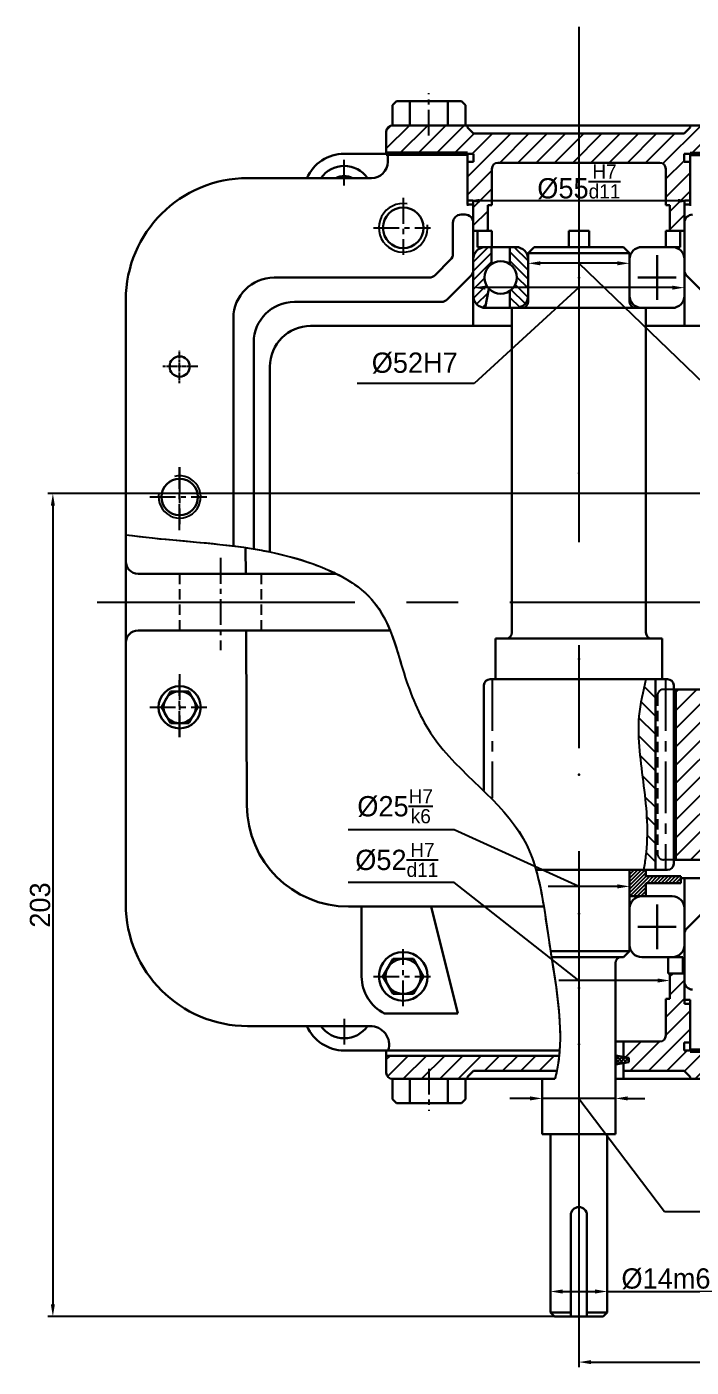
# Model space of a CAD drawing. Header units: millimetres. Extents: x 207 to 1361, y 111 to 1059.
# Drawn here: x 219.9 to 383.5, y 111.4 to 441.7 of the extents above; entities that cross this region are included whole.
import ezdxf

# ---------------------------------------------------------------- set-up
doc = ezdxf.new("R2010")
doc.units = ezdxf.units.MM
doc.header["$PDSIZE"] = -1
for name, pattern in [('CENTER', [10.16, 6.35, -1.27, 1.27, -1.27]), ('CENTERX2', [20.32, 12.7, -2.54, 2.54, -2.54]), ('HIDDEN', [1.905, 1.27, -0.635])]:
    doc.linetypes.add(name, pattern=pattern)
doc.layers.get('0').update_dxf_attribs({"lineweight": 30})
for name, color, linetype in [('中心线', 1, 'CENTER'), ('细线', 7, 'Continuous'), ('虚线', 7, 'HIDDEN')]:
    doc.layers.add(name, color=color, linetype=linetype)
doc.layers.add('特粗线', color=7, linetype='Continuous', lineweight=60)
doc.dimstyles.new('ISO-25', dxfattribs={"dimtxt": 5, "dimasz": 3, "dimexe": 1.25, "dimexo": 0.625, "dimtad": 1, "dimdec": 0, "dimtxsty": 'Standard', "dimcen": 2.5, "dimadec": 0, "dimazin": 0, "dimtfac": 1, "dimtdec": 0, "dimtmove": 0, "dimatfit": 3, "dimfxl": 1, "dimarcsym": 0})
doc.dimstyles.new('副本 ISO-25', dxfattribs={"dimtxt": 5, "dimasz": 3, "dimexe": 1.25, "dimexo": 0.625, "dimtad": 1, "dimdec": 0, "dimtxsty": 'Standard', "dimcen": 2.5, "dimadec": 0, "dimazin": 0, "dimtfac": 1, "dimtdec": 0, "dimtmove": 0, "dimatfit": 3, "dimfxl": 1, "dimarcsym": 0})

# ---------------------------------------------------------------- blocks, each defined once
blk = doc.blocks.new('*D13')
at = {"layer": 'Defpoints', "color": 0, "transparency": 16777216}
for p in [(474.12, 148.12), (355.88, 120.52), (474.12, 112.63)]:
    blk.add_point(p, dxfattribs=at)
at = {"layer": '细线', "color": 0, "lineweight": -2, "transparency": 16777216}
for p, q in [((474.12, 147.49), (474.12, 111.38)), ((355.88, 119.9), (355.88, 111.38)), ((358.88, 112.63), (471.12, 112.63))]:
    blk.add_line(p, q, dxfattribs=at)
at = {"layer": '细线', "color": 0, "transparency": 16777216}
for points in [[(358.88, 113.13), (358.88, 112.13), (355.88, 112.63)], [(471.12, 113.13), (471.12, 112.13), (474.12, 112.63)]]:
    blk.add_solid(points, dxfattribs=at)
at = {"layer": '细线', "color": 0, "transparency": 16777216, "insert": (423.15, 115.75), "char_height": 5, "attachment_point": 5}
blk.add_mtext('120', dxfattribs=at)
blk = doc.blocks.new('*D28')
at = {"layer": 'Defpoints', "color": 0, "transparency": 16777216}
for p in [(474.12, 326.72), (226.35, 123.84), (355.88, 123.84)]:
    blk.add_point(p, dxfattribs=at)
at = {"layer": '细线', "color": 0, "lineweight": -2, "transparency": 16777216}
for p, q in [((473.5, 326.72), (225.1, 326.72)), ((226.35, 323.72), (226.35, 126.84)), ((355.25, 123.84), (225.1, 123.84))]:
    blk.add_line(p, q, dxfattribs=at)
at = {"layer": '细线', "color": 0, "transparency": 16777216}
for points in [[(225.85, 323.72), (226.85, 323.72), (226.35, 326.72)], [(225.85, 126.84), (226.85, 126.84), (226.35, 123.84)]]:
    blk.add_solid(points, dxfattribs=at)
at = {"layer": '细线', "color": 0, "transparency": 16777216, "insert": (223.22, 225.28), "char_height": 5, "attachment_point": 5, "rotation": 90}
blk.add_mtext('203', dxfattribs=at)
blk = doc.blocks.new('*D51')
at = {"layer": 'Defpoints', "color": 0, "transparency": 16777216}
for p in [(362.88, 130.03), (348.88, 124.84), (362.88, 124.84)]:
    blk.add_point(p, dxfattribs=at)
at = {"layer": '细线', "color": 0, "lineweight": -2, "transparency": 16777216}
for p, q in [((348.88, 125.46), (348.88, 131.28)), ((351.88, 130.03), (359.88, 130.03)), ((362.88, 125.46), (362.88, 131.28)), ((362.88, 130.03), (388.79, 130.03))]:
    blk.add_line(p, q, dxfattribs=at)
at = {"layer": '细线', "color": 0, "transparency": 16777216}
for points in [[(351.88, 130.53), (351.88, 129.53), (348.88, 130.03)], [(359.88, 130.53), (359.88, 129.53), (362.88, 130.03)]]:
    blk.add_solid(points, dxfattribs=at)
at = {"layer": '细线', "color": 0, "transparency": 16777216, "insert": (377.33, 133.15), "char_height": 5, "attachment_point": 5}
blk.add_mtext('%%c14m6', dxfattribs=at)
blk = doc.blocks.new('*D53')
at = {"layer": 'Defpoints', "color": 0, "transparency": 16777216}
for p in [(328.46, 398.94), (328.46, 398.83), (383.29, 398.94)]:
    blk.add_point(p, dxfattribs=at)
at = {"layer": '细线', "color": 0, "lineweight": -2, "transparency": 16777216}
for p, q in [((328.46, 398.32), (328.46, 397.58)), ((380.29, 398.83), (331.46, 398.83)), ((383.29, 398.32), (383.29, 397.58))]:
    blk.add_line(p, q, dxfattribs=at)
at = {"layer": '细线', "color": 0, "transparency": 16777216}
for points in [[(331.46, 399.33), (331.46, 398.33), (328.46, 398.83)], [(380.29, 399.33), (380.29, 398.33), (383.29, 398.83)]]:
    blk.add_solid(points, dxfattribs=at)
at = {"layer": '细线', "color": 0, "transparency": 16777216, "insert": (355.88, 403.54), "char_height": 5, "attachment_point": 5}
blk.add_mtext('%%c55{\\H0.7x;\\SH7/d11;}', dxfattribs=at)

msp = doc.modelspace()

# ---------------------------------------------------------------- hatches: boundary and pattern name
at = {"layer": '细线'}
h = msp.add_hatch(dxfattribs=at)
h.set_pattern_fill('ANSI31', color=256)
h.paths.add_polyline_path([(355.88, 415.44), (329.96, 415.44), (328.46, 416.94), (328.46, 417.44), (309.96, 417.44, 0.414214), (308.46, 415.94), (308.46, 410.44), (328.46, 410.44), (329.96, 410.44), (329.96, 408.44), (328.46, 408.44), (328.46, 398.94), (329.88, 398.94), (329.88, 391.44), (333.46, 391.44), (333.46, 397.74), (334.46, 397.74), (334.46, 406.74, -0.414214), (335.96, 408.24), (355.88, 408.24)])
h.paths.add_polyline_path([(403.29, 415.94, 0.414214), (401.79, 417.44), (383.29, 417.44), (383.29, 416.94), (381.79, 415.44), (365.88, 415.44), (355.88, 415.44), (355.88, 408.24), (375.79, 408.24, -0.414214), (377.29, 406.74), (377.29, 397.74), (378.29, 397.74), (378.29, 391.44), (381.88, 391.44), (381.88, 398.94), (383.29, 398.94), (383.29, 408.44), (381.79, 408.44), (381.79, 410.44), (383.29, 410.44), (403.29, 410.44)])
h.paths.add_polyline_path([(474.12, 415.44), (439.62, 415.44), (438.12, 416.94), (438.12, 417.44), (419.62, 417.44, 0.414214), (418.12, 415.94), (418.12, 410.44), (438.12, 410.44), (439.62, 410.44), (439.62, 408.44), (438.12, 408.44), (438.12, 391.44), (443.12, 391.44), (443.12, 398.74), (444.12, 398.74), (444.12, 408.24, -0.414214), (445.62, 409.74), (474.12, 409.74)])
h.paths.add_polyline_path([(530.12, 415.94, 0.414214), (528.62, 417.44), (510.12, 417.44), (510.12, 416.94), (508.62, 415.44), (474.12, 415.44), (474.12, 409.74), (502.62, 409.74, -0.414214), (504.12, 408.24), (504.12, 398.74), (505.12, 398.74), (505.12, 391.44), (510.12, 391.44), (510.12, 408.44), (508.62, 408.44), (508.62, 410.44), (510.12, 410.44), (530.12, 410.44)])
h.paths.add_polyline_path([(603.12, 412.15), (601.79, 412.39), (601.79, 413.43), (603.12, 413.66), (603.12, 415.44), (582.06, 415.44), (580.56, 416.94), (580.56, 417.44), (562.06, 417.44, 0.414214), (560.56, 415.94), (560.56, 410.44), (580.56, 410.44), (582.06, 410.44), (582.06, 408.44), (580.56, 408.44), (580.56, 400.94), (581.62, 400.94), (581.62, 392.44), (585.56, 392.44), (585.56, 399.74), (586.56, 399.74), (586.56, 406.74, -0.414214), (588.06, 408.24), (603.12, 408.24)])
h.paths.add_polyline_path([(687.68, 415.94, 0.414214), (686.18, 417.44), (667.68, 417.44), (667.68, 416.94), (666.18, 415.44), (645.12, 415.44), (645.12, 413.66), (646.45, 413.43), (646.45, 412.39), (645.12, 412.15), (645.12, 408.24), (660.18, 408.24, -0.414214), (661.68, 406.74), (661.68, 399.74), (662.68, 399.74), (662.68, 392.44), (666.62, 392.44), (666.62, 400.94), (667.68, 400.94), (667.68, 410.44), (687.68, 410.44)])
edge = h.paths.add_edge_path()
edge.add_spline(control_points=[(350.46, 184.44), (350.55, 184.88), (350.63, 185.31), (350.7, 185.75)], knot_values=[279.245164, 279.245164, 279.245164, 279.245164, 280.663762, 280.663762, 280.663762, 280.663762], degree=3, periodic=0)
edge.add_spline(control_points=[(350.7, 185.75), (350.84, 186.54), (350.94, 187.34), (351.02, 188.15)], knot_values=[276.673071, 276.673071, 276.673071, 276.673071, 279.245164, 279.245164, 279.245164, 279.245164], degree=3, periodic=0)
edge.add_line((351.02, 188.15), (308.46, 188.15))
edge.add_line((308.46, 188.15), (308.46, 183.94))
edge.add_arc((309.96, 183.94), 1.5, 180, 270)
edge.add_line((309.96, 182.44), (328.46, 182.44))
edge.add_line((328.46, 182.44), (328.46, 182.94))
edge.add_line((328.46, 182.94), (329.96, 184.44))
edge.add_line((329.96, 184.44), (345.88, 184.44))
edge.add_line((345.88, 184.44), (350.46, 184.44))
h.paths.add_polyline_path([(403.29, 189.44), (383.29, 189.44), (381.79, 189.44), (381.79, 191.44), (383.29, 191.44), (383.29, 200.94), (381.88, 200.94), (381.88, 208.44), (378.29, 208.44), (378.29, 202.14), (377.29, 202.14), (377.29, 193.14, -0.414214), (375.79, 191.64), (366.88, 191.64), (366.88, 187.86), (368.21, 187.63), (368.21, 186.59), (366.88, 186.35), (366.88, 184.44), (381.79, 184.44), (383.29, 182.94), (383.29, 182.44), (401.79, 182.44, 0.414214), (403.29, 183.94)])
h.paths.add_polyline_path([(474.12, 190.14), (445.62, 190.14, -0.414214), (444.12, 191.64), (444.12, 201.14), (443.12, 201.14), (443.12, 208.44), (438.12, 208.44), (438.12, 191.44), (439.62, 191.44), (439.62, 189.44), (438.12, 189.44), (418.12, 189.44), (418.12, 183.94, 0.414214), (419.62, 182.44), (438.12, 182.44), (438.12, 182.94), (439.62, 184.44), (474.12, 184.44)])
h.paths.add_polyline_path([(530.12, 189.44), (510.12, 189.44), (508.62, 189.44), (508.62, 191.44), (510.12, 191.44), (510.12, 208.44), (505.12, 208.44), (505.12, 201.14), (504.12, 201.14), (504.12, 191.64, -0.414214), (502.62, 190.14), (474.12, 190.14), (474.12, 184.44), (508.62, 184.44), (510.12, 182.94), (510.12, 182.44), (528.62, 182.44, 0.414214), (530.12, 183.94)])
h.paths.add_polyline_path([(624.12, 191.64), (588.06, 191.64, -0.414214), (586.56, 193.14), (586.56, 200.14), (585.56, 200.14), (585.56, 207.44), (581.62, 207.44), (581.62, 198.94), (580.56, 198.94), (580.56, 191.44), (582.06, 191.44), (582.06, 189.44), (580.56, 189.44), (560.56, 189.44), (560.56, 183.94, 0.414214), (562.06, 182.44), (580.56, 182.44), (580.56, 182.94), (582.06, 184.44), (624.12, 184.44)])
h.paths.add_polyline_path([(687.68, 189.44), (667.68, 189.44), (666.18, 189.44), (666.18, 191.44), (667.68, 191.44), (667.68, 198.94), (666.62, 198.94), (666.62, 207.44), (662.68, 207.44), (662.68, 200.14), (661.68, 200.14), (661.68, 193.14, -0.414214), (660.18, 191.64), (624.12, 191.64), (624.12, 184.44), (666.18, 184.44), (667.68, 182.94), (667.68, 182.44), (686.18, 182.44, 0.414214), (687.68, 183.94)])
h = msp.add_hatch(dxfattribs=at)
h.set_pattern_fill('ANSI31', color=256, scale=0.5)
h.paths.add_polyline_path([(334.38, 387.44), (332.88, 387.44, 0.414214), (329.88, 384.44), (329.88, 379.94), (332.63, 379.94, -0.248317), (334.38, 383.25)])
h.paths.add_polyline_path([(332.63, 379.94), (329.88, 379.94), (329.88, 375.44, 0.404901), (332.78, 372.44), (333.73, 377.19, -0.192255)])
h.paths.add_polyline_path([(444.31, 388.44), (441.12, 388.44, 0.414214), (438.12, 385.44), (438.12, 379.94), (442.37, 379.94, -0.231561), (444.31, 383.89)])
h.paths.add_polyline_path([(443.58, 376.69, -0.178973), (442.37, 379.94), (438.12, 379.94), (438.12, 374.44, 0.414214), (441.12, 371.44), (442.5, 371.44)])
h.paths.add_polyline_path([(442.5, 228.44), (441.12, 228.44, 0.414214), (438.12, 225.44), (438.12, 219.94), (442.37, 219.94, -0.178973), (443.58, 223.2)])
h.paths.add_polyline_path([(444.31, 216, -0.231561), (442.37, 219.94), (438.12, 219.94), (438.12, 214.44, 0.414214), (441.12, 211.44), (444.31, 211.44)])
h.paths.add_polyline_path([(587.79, 384.56), (587.79, 389.44), (584.62, 389.44, 0.414214), (581.62, 386.44), (581.62, 379.94), (585.62, 379.94, -0.223203)])
h.paths.add_polyline_path([(585.62, 379.94), (581.62, 379.94), (581.62, 373.44, 0.414214), (584.62, 370.44), (585.57, 370.44), (587.63, 375.47, -0.213833)])
h.paths.add_polyline_path([(585.57, 229.44), (584.62, 229.44, 0.414214), (581.62, 226.44), (581.62, 219.94), (585.62, 219.94, -0.213833), (587.63, 224.42)])
h.paths.add_polyline_path([(587.79, 215.33, -0.223203), (585.62, 219.94), (581.62, 219.94), (581.62, 213.44, 0.414214), (584.62, 210.44), (587.79, 210.44)])
h = msp.add_hatch(dxfattribs=at)
h.set_pattern_fill('ANSI31', color=256, scale=0.5, angle=90)
h.paths.add_polyline_path([(453.62, 388.44), (450.44, 388.44), (450.44, 383.89, -0.231561), (452.37, 379.94), (456.62, 379.94), (456.62, 385.44, 0.414214)])
h.paths.add_polyline_path([(456.62, 379.94), (452.37, 379.94, -0.231561), (450.44, 376), (450.44, 371.44), (453.62, 371.44, 0.414214), (456.62, 374.44)])
h.paths.add_polyline_path([(456.62, 225.44, 0.414214), (453.62, 228.44), (450.44, 228.44), (450.44, 223.89, -0.231561), (452.37, 219.94), (456.62, 219.94)])
h.paths.add_polyline_path([(456.62, 219.94), (452.37, 219.94, -0.231561), (450.44, 216), (450.44, 211.44), (453.62, 211.44, 0.414214), (456.62, 214.44)])
h.paths.add_polyline_path([(340.38, 387.44), (338.88, 387.44), (338.88, 383.25, -0.248317), (340.63, 379.94), (343.38, 379.94), (343.38, 384.44, 0.414214)])
h.paths.add_polyline_path([(343.38, 379.94), (340.63, 379.94, -0.248317), (338.88, 376.64), (338.88, 372.44), (340.38, 372.44, 0.414214), (343.38, 375.44)])
h.paths.add_polyline_path([(601.62, 386.44, 0.414214), (598.62, 389.44), (595.45, 389.44), (595.45, 384.56, -0.223203), (597.62, 379.94), (601.62, 379.94)])
h.paths.add_polyline_path([(601.62, 379.94), (597.62, 379.94, -0.223203), (595.45, 375.33), (595.45, 370.44), (598.62, 370.44, 0.414214), (601.62, 373.44)])
h.paths.add_polyline_path([(601.62, 219.94), (597.62, 219.94, -0.223203), (595.45, 215.33), (595.45, 210.44), (598.62, 210.44, 0.414214), (601.62, 213.44)])
h.paths.add_polyline_path([(601.62, 226.44, 0.414214), (598.62, 229.44), (597.62, 229.44), (595.45, 229.44), (595.45, 224.56, -0.223203), (597.62, 219.94), (601.62, 219.94)])
h = msp.add_hatch(dxfattribs=at)
h.set_pattern_fill('ANSI31', color=256, angle=90)
edge = h.paths.add_edge_path()
edge.add_spline(control_points=[(372.38, 280.94), (371.67, 277.92), (369.64, 269.27), (372.1, 254.6), (373.14, 241.87), (372.02, 235.03), (371.84, 233.94)], knot_values=[0, 0, 0, 0, 9.25978, 26.467171, 43.932983, 47.240176, 47.240176, 47.240176, 47.240176], degree=3, periodic=0)
edge.add_line((371.84, 233.94), (372.38, 233.94))
edge.add_line((372.38, 233.94), (374.74, 233.94))
edge.add_line((374.74, 233.94), (374.74, 280.94))
edge.add_line((374.74, 280.94), (372.38, 280.94))
h = msp.add_hatch(dxfattribs=at)
h.set_pattern_fill('ANSI31', color=256)
h.set_pattern_definition([(45, (474.122, 223.9434), (-2.24506, 2.24506), [])])
h.paths.add_polyline_path([(407.23, 260.87), (402.3, 260.87, -0.331376), (392.72, 268.01), (390.66, 274.88, 0.331376), (385.87, 278.44), (379.74, 278.44), (379.74, 236.44), (385.87, 236.44, 0.331376), (390.66, 240.01), (392.72, 246.88, -0.331376), (402.3, 254.01), (407.23, 254.01)])
h.paths.add_polyline_path([(452.62, 278.44), (446.49, 278.44, 0.331376), (441.7, 274.88), (439.64, 268.01, -0.331376), (430.06, 260.87), (425.13, 260.87), (425.13, 254.01), (430.06, 254.01, -0.331376), (439.64, 246.88), (441.7, 240.01, 0.331376), (446.49, 236.44), (452.62, 236.44)])
h.paths.add_polyline_path([(523.11, 260.87), (518.18, 260.87, -0.331376), (508.6, 268.01), (506.55, 274.88, 0.331376), (501.76, 278.44), (495.62, 278.44), (495.62, 236.44), (501.76, 236.44, 0.331376), (506.55, 240.01), (508.6, 246.88, -0.331376), (518.18, 254.01), (523.11, 254.01)])
h.paths.add_polyline_path([(568.5, 278.44), (562.37, 278.44, 0.331376), (557.58, 274.88), (555.52, 268.01, -0.331376), (545.94, 260.87), (541.02, 260.87), (541.02, 254.01), (545.94, 254.01, -0.331376), (555.52, 246.88), (557.58, 240.01, 0.331376), (562.37, 236.44), (568.5, 236.44)])
h = msp.add_hatch(dxfattribs=at)
h.set_pattern_fill('ANSI31', color=256, scale=0.2)
h.paths.add_polyline_path([(372.38, 230.7), (380.96, 230.7), (380.96, 232.37), (372.38, 232.37), (372.38, 233.94), (368.38, 233.94), (368.38, 227.44), (372.38, 227.44)])
h = msp.add_hatch(dxfattribs=at)
h.set_pattern_fill('ANSI37', color=256, scale=0.2)
h.paths.add_polyline_path([(368.21, 187.63), (364.88, 188.22), (364.88, 185.99), (368.21, 186.59)])

# ---------------------------------------------------------------- linework, layer by layer
for p, q in [((310.96, 423.44), (309.96, 422.44)), ((310.96, 423.44), (318.96, 423.44)), ((314.28, 417.44), (314.28, 423.44)), ((326.96, 423.44), (318.96, 423.44)), ((323.65, 417.44), (323.65, 423.44)), ((326.96, 423.44), (327.96, 422.44)), ((309.96, 417.44), (309.96, 422.44)), ((327.96, 417.44), (327.96, 422.44)), ((309.96, 417.44), (364.46, 417.44)), ((328.46, 417.44), (328.46, 416.94)), ((329.96, 415.44), (328.46, 416.94)), ((401.79, 417.44), (347.29, 417.44)), ((381.79, 415.44), (383.29, 416.94)), ((383.29, 417.44), (383.29, 416.94)), ((308.46, 410.44), (308.46, 415.94)), ((329.96, 415.44), (365.88, 415.44)), ((381.79, 415.44), (365.88, 415.44)), ((308.46, 410.44), (298.09, 410.44)), ((308.81, 410.44), (308.81, 408.44)), ((328.46, 398.94), (328.46, 410.44)), ((328.46, 410.44), (329.96, 410.44)), ((328.46, 410.44), (328.46, 408.44)), ((329.96, 410.44), (329.96, 408.44)), ((381.79, 410.44), (383.29, 410.44)), ((381.79, 410.44), (381.79, 408.44)), ((383.29, 398.94), (383.29, 410.44)), ((383.29, 410.44), (383.29, 408.44)), ((329.96, 408.44), (328.46, 408.44)), ((334.46, 397.74), (334.46, 406.74)), ((335.96, 408.24), (355.88, 408.24)), ((375.79, 408.24), (355.88, 408.24)), ((377.29, 397.74), (377.29, 406.74)), ((383.29, 408.44), (381.79, 408.44)), ((284.62, 404.44), (274.32, 404.44)), ((296.44, 404.44), (284.62, 404.44)), ((304.81, 404.44), (296.44, 404.44)), ((329.88, 398.94), (328.46, 398.94)), ((328.46, 398.94), (328.46, 397.94)), ((328.46, 397.94), (329.88, 397.94)), ((329.88, 387.44), (329.88, 398.94)), ((333.46, 391.44), (333.46, 397.74)), ((333.46, 397.74), (334.46, 397.74)), ((378.29, 397.74), (377.29, 397.74)), ((378.29, 391.44), (378.29, 397.74)), ((381.88, 387.44), (381.88, 398.94)), ((381.88, 398.94), (383.29, 398.94)), ((383.29, 397.94), (381.88, 397.94)), ((383.29, 398.94), (383.29, 397.94)), ((324.88, 393.44), (324.88, 385.77)), ((327.88, 395.44), (326.88, 395.44)), ((329.88, 387.44), (329.88, 393.44)), ((329.88, 391.44), (334.48, 391.44)), ((330.89, 391.44), (330.89, 387.44)), ((334.48, 387.44), (334.48, 391.44)), ((355.88, 391.44), (353.38, 391.44)), ((353.38, 391.44), (353.38, 387.44)), ((355.88, 391.44), (358.38, 391.44)), ((358.38, 391.44), (358.38, 387.44)), ((381.88, 391.44), (377.27, 391.44)), ((377.27, 387.44), (377.27, 391.44)), ((380.86, 391.44), (380.86, 387.44)), ((329.88, 387.44), (329.88, 384.44)), ((330.89, 387.44), (333.88, 387.44)), ((332.88, 387.44), (340.38, 387.44)), ((334.38, 383.25), (334.38, 387.44)), ((338.88, 383.25), (338.88, 387.44)), ((343.38, 385.94), (344.88, 387.44)), ((366.88, 387.44), (344.88, 387.44)), ((368.38, 385.94), (366.88, 387.44)), ((380.86, 387.44), (377.88, 387.44)), ((381.88, 384.44), (381.88, 387.44)), ((320.46, 380.53), (324.29, 384.36)), ((329.88, 384.44), (329.88, 375.44)), ((343.38, 385.94), (368.38, 385.94)), ((343.38, 385.94), (343.38, 373.94)), ((368.38, 385.94), (368.38, 373.94)), ((375.13, 385.44), (375.13, 374.44)), ((381.88, 384.44), (381.88, 375.44)), ((284.62, 379.94), (280.82, 379.94)), ((296.44, 379.94), (284.62, 379.94)), ((319.05, 379.94), (296.44, 379.94)), ((323.46, 374.53), (329.29, 380.36)), ((370.38, 379.94), (379.88, 379.94)), ((388.29, 374.53), (382.46, 380.36)), ((332.78, 372.44), (333.73, 377.19)), ((338.88, 372.44), (338.88, 376.64)), ((244.32, 374.44), (244.32, 309.94)), ((296.44, 373.94), (285.82, 373.94)), ((322.05, 373.94), (296.44, 373.94)), ((329.88, 372.44), (329.88, 375.44)), ((381.88, 375.44), (381.88, 368)), ((329.88, 372.44), (329.88, 368)), ((340.38, 372.44), (332.88, 372.44)), ((369.88, 372.44), (341.88, 372.44)), ((378.88, 372.44), (371.38, 372.44)), ((270.82, 369.94), (270.82, 313.78)), ((296.44, 368), (289.82, 368)), ((339.38, 368), (296.44, 368)), ((453.67, 368), (372.38, 368)), ((275.82, 363.94), (275.82, 313.05)), ((279.82, 358), (279.82, 312.31)), ((270.82, 313.78), (270.82, 316.4)), ((275.82, 313.05), (275.82, 316.4)), ((273.82, 313.05), (273.85, 306.94)), ((244.32, 309.94), (244.32, 289.94)), ((296.14, 306.94), (247.32, 306.94)), ((309.38, 292.94), (247.32, 292.94)), ((273.92, 292.94), (274.13, 249.79)), ((335.38, 290.94), (337.88, 290.94)), ((244.32, 225.44), (244.32, 289.94)), ((339.38, 280.94), (334.01, 280.94)), ((372.38, 280.94), (377.74, 280.94)), ((374.74, 280.94), (374.74, 233.94)), ((255.32, 277.92), (253.07, 274.02)), ((259.82, 277.92), (255.32, 277.92)), ((262.07, 274.02), (259.82, 277.92)), ((332.51, 279.44), (332.51, 253.53)), ((379.24, 279.44), (379.24, 235.44)), ((454.12, 278.44), (379.24, 278.44)), ((379.74, 278.44), (379.74, 236.44)), ((253.07, 274.02), (255.32, 270.13)), ((259.82, 270.13), (262.07, 274.02)), ((255.32, 270.13), (259.82, 270.13)), ((452.62, 236.44), (379.24, 236.44)), ((368.38, 213.94), (368.38, 233.94)), ((372.38, 233.94), (377.74, 233.94)), ((372.38, 232.37), (372.38, 233.94)), ((372.38, 232.37), (380.96, 232.37)), ((380.96, 232.37), (380.96, 230.7)), ((380.96, 231.89), (453.67, 231.89)), ((381.88, 224.44), (381.88, 231.89)), ((372.38, 227.44), (372.38, 230.7)), ((380.96, 230.7), (372.38, 230.7)), ((299.13, 224.91), (347.24, 224.91)), ((302.38, 207.69), (302.38, 224.91)), ((326.07, 198.52), (319.52, 224.91)), ((372.38, 227.44), (368.38, 227.44)), ((378.88, 227.44), (371.38, 227.44)), ((375.13, 214.44), (375.13, 225.44)), ((388.29, 225.36), (382.46, 219.53)), ((381.88, 224.44), (381.88, 215.44)), ((370.38, 219.94), (379.88, 219.94)), ((381.88, 212.44), (381.88, 215.44)), ((310.13, 212.02), (307.63, 207.69)), ((315.13, 212.02), (310.13, 212.02)), ((317.63, 207.69), (315.13, 212.02)), ((348.89, 213.94), (368.38, 213.94)), ((366.88, 212.44), (366.38, 212.44)), ((368.38, 213.94), (366.88, 212.44)), ((377.88, 212.44), (377.88, 208.44)), ((381.46, 212.44), (377.88, 212.44)), ((381.46, 208.44), (381.46, 212.44)), ((381.88, 212.44), (381.88, 200.94)), ((364.88, 168.84), (364.88, 210.94)), ((381.88, 208.44), (377.88, 208.44)), ((378.29, 208.44), (378.29, 202.14)), ((307.63, 207.69), (310.13, 203.36)), ((312.63, 207.69), (312.63, 207.69)), ((312.63, 207.69), (312.63, 207.69)), ((312.63, 207.69), (312.63, 207.69)), ((312.63, 207.69), (312.63, 207.69)), ((315.13, 203.36), (317.63, 207.69)), ((310.13, 203.36), (315.13, 203.36)), ((378.29, 202.14), (377.29, 202.14)), ((377.29, 202.14), (377.29, 193.14)), ((383.29, 201.94), (381.88, 201.94)), ((383.29, 200.94), (383.29, 201.94)), ((308.05, 198.52), (322.53, 198.52)), ((322.53, 198.52), (326.07, 198.52)), ((381.88, 200.94), (383.29, 200.94)), ((383.29, 200.94), (383.29, 189.44)), ((284.62, 195.44), (274.32, 195.44)), ((296.44, 195.44), (284.62, 195.44)), ((304.43, 195.44), (296.44, 195.44)), ((375.79, 191.64), (364.88, 191.64)), ((366.88, 191.64), (366.88, 187.86)), ((308.46, 189.44), (298.09, 189.44)), ((351.13, 189.44), (308.46, 189.44)), ((308.46, 189.44), (308.46, 183.94)), ((381.79, 191.44), (383.29, 191.44)), ((381.79, 191.44), (381.79, 189.44)), ((383.29, 189.44), (381.79, 189.44)), ((383.29, 191.44), (383.29, 189.44)), ((308.46, 188.15), (351.02, 188.15)), ((364.88, 188.22), (368.21, 187.63)), ((364.88, 185.99), (368.21, 186.59)), ((366.88, 186.35), (366.88, 182.44)), ((368.21, 187.63), (368.21, 186.59)), ((309.96, 182.44), (328.46, 182.44)), ((309.96, 182.44), (309.96, 177.45)), ((314.28, 182.44), (314.28, 176.45)), ((323.65, 182.44), (323.65, 176.45)), ((327.96, 182.44), (327.96, 177.45)), ((329.96, 184.44), (328.46, 182.94)), ((328.46, 182.44), (328.46, 182.94)), ((328.46, 182.44), (349.99, 182.44)), ((329.96, 184.44), (345.88, 184.44)), ((345.88, 184.44), (350.46, 184.44)), ((346.88, 168.84), (346.88, 182.44)), ((401.79, 182.44), (364.88, 182.44)), ((381.79, 184.44), (366.88, 184.44)), ((381.79, 184.44), (383.29, 182.94)), ((383.29, 182.44), (383.29, 182.94)), ((310.96, 176.45), (309.96, 177.45)), ((310.96, 176.45), (318.96, 176.45)), ((326.96, 176.45), (318.96, 176.45)), ((326.96, 176.45), (327.96, 177.45)), ((346.88, 168.84), (364.88, 168.84)), ((348.88, 124.84), (348.88, 168.84)), ((362.88, 124.84), (362.88, 168.84)), ((353.88, 123.84), (353.88, 148.84)), ((357.88, 123.84), (357.88, 148.84)), ((349.88, 123.84), (348.88, 124.84)), ((348.88, 124.84), (353.88, 124.84)), ((355.88, 123.84), (349.88, 123.84)), ((355.88, 123.84), (361.88, 123.84)), ((357.88, 124.84), (362.88, 124.84)), ((361.88, 123.84), (362.88, 124.84))]:
    msp.add_line(p, q)
at = {"color": 7, "linetype": 'Continuous'}
for p, q in [((371.38, 387.44), (378.88, 387.44)), ((343.38, 384.44), (343.38, 375.44)), ((368.38, 384.44), (368.38, 375.44)), ((339.38, 372.44), (341.88, 372.44)), ((339.38, 372.44), (339.38, 292.44)), ((369.88, 372.44), (371.38, 372.44)), ((372.38, 372.44), (372.38, 292.44)), ((335.38, 290.94), (335.38, 280.94)), ((337.88, 290.94), (373.88, 290.94)), ((373.88, 290.94), (376.38, 290.94)), ((376.38, 290.94), (376.38, 280.94)), ((335.38, 280.94), (376.38, 280.94)), ((339.38, 280.94), (372.38, 280.94)), ((345.32, 233.94), (372.38, 233.94)), ((347.71, 233.94), (368.38, 233.94)), ((368.38, 224.44), (368.38, 215.44)), ((349.13, 212.44), (366.38, 212.44)), ((371.38, 212.44), (378.88, 212.44))]:
    msp.add_line(p, q, dxfattribs=at)
for centre, radius in [((312.63, 392.19), 5), ((336.63, 379.94), 4), ((257.57, 358), 2.5), ((257.57, 325.86), 4.5), ((257.57, 274.02), 5.2), ((257.57, 274.02), 3.95), ((312.63, 207.69), 6), ((312.63, 207.69), 4.34)]:
    msp.add_circle(centre, radius)
for centre, radius, start, end in [((309.96, 415.94), 1.5, 90, 180), ((298.09, 400.44), 10, 90, 156.4218), ((298.09, 400.44), 7, 34.8499, 145.1501), ((304.81, 408.44), 4, 270, 0), ((335.96, 406.74), 1.5, 90, 180), ((375.79, 406.74), 1.5, 0, 90), ((274.32, 374.44), 30, 90, 180), ((298.09, 400.44), 4.5, 62.734, 117.266), ((326.88, 393.44), 2, 90, 180), ((327.88, 393.44), 2, 0, 90), ((383.88, 393.44), 2, 90, 180), ((332.88, 384.44), 3, 90, 180), ((340.38, 384.44), 3, 0, 90), ((378.88, 384.44), 3, 360, 90), ((322.88, 385.77), 2, 315, 0), ((280.82, 369.94), 10, 90, 180), ((319.05, 381.94), 2, 270, 315), ((327.88, 381.77), 2, 315, 0), ((383.88, 381.77), 2, 180, 225), ((285.82, 363.94), 10, 90, 180), ((322.05, 375.94), 2, 270, 315), ((332.88, 375.44), 3, 180, 270), ((340.38, 375.44), 3, 270, 0), ((341.88, 373.94), 1.5, 270, 0), ((371.38, 375.44), 3, 180, 270), ((369.88, 373.94), 1.5, 180, 270), ((378.88, 375.44), 3, 270, 360), ((289.82, 358), 10, 90, 180), ((247.32, 309.94), 3, 180, 270), ((247.32, 289.94), 3, 90, 180), ((337.88, 292.44), 1.5, 270, 0), ((334.01, 279.44), 1.5, 90, 180), ((377.74, 279.44), 1.5, 0, 90), ((299.13, 249.91), 25, 180.2795, 270), ((377.74, 235.44), 1.5, 270, 0), ((274.32, 225.44), 30, 180, 270), ((371.38, 224.44), 3, 90, 180), ((378.88, 224.44), 3, 0, 90), ((383.88, 218.12), 2, 135, 180), ((378.88, 215.44), 3, 270, 0), ((366.38, 210.94), 1.5, 90, 180), ((312.63, 207.69), 10.25, 180, 243.4528), ((383.88, 206.44), 2, 180, 270), ((298.09, 199.44), 10, 203.5782, 270), ((298.09, 199.44), 7, 214.8499, 325.1501), ((304.55, 190.82), 4.62, 342.645, 91.4245), ((375.79, 193.14), 1.5, 270, 0), ((309.96, 183.94), 1.5, 180, 270), ((355.88, 148.84), 2, 0, 180)]:
    msp.add_arc(centre, radius, start, end)
for centre, radius, start, end in [((371.38, 384.44), 3, 90, 180), ((373.88, 292.44), 1.5, 180, 270), ((371.38, 215.44), 3, 180, 270)]:
    msp.add_arc(centre, radius, start, end, dxfattribs=at)
for p in [(355.88, 379.94), (355.88, 285.94), (355.88, 257.44), (355.88, 223.19), (355.88, 204.81), (355.88, 190.94)]:
    msp.add_point(p, dxfattribs=at)
at = {"layer": '中心线', "linetype": 'CENTERX2', "ltscale": 10}
msp.add_line((355.88, 441.73), (355.88, 112.63), dxfattribs=at)
at = {"layer": '中心线'}
for p, q in [((318.96, 414.93), (318.96, 425.35)), ((298.09, 402.62), (298.09, 409.48)), ((312.63, 399.54), (312.63, 385.49)), ((305.3, 392.19), (319.31, 392.19)), ((257.57, 317.7), (257.57, 333.21)), ((257.57, 333.21), (257.57, 319.16)), ((250.24, 325.86), (264.25, 325.86)), ((267.62, 310.83), (267.62, 288.12)), ((257.57, 282.19), (257.57, 266.68)), ((257.57, 266.68), (257.57, 280.73)), ((250.24, 274.02), (264.25, 274.02)), ((312.63, 200.35), (312.63, 214.4)), ((305.3, 207.69), (319.31, 207.69)), ((298.09, 197.27), (298.09, 190.4)), ((318.96, 184.95), (318.96, 174.52))]:
    msp.add_line(p, q, dxfattribs=at)
at = {"layer": '中心线', "ltscale": 0.1}
for p, q in [((257.57, 353.88), (257.57, 362.06)), ((262.05, 358), (253.44, 358))]:
    msp.add_line(p, q, dxfattribs=at)
at = {"layer": '中心线', "ltscale": 10}
msp.add_line((237.25, 299.94), (805.09, 299.94), dxfattribs=at)
at = {"layer": '中心线', "color": 7, "linetype": 'CENTERX2'}
for p, q in [((334.51, 280.94), (334.51, 251.66)), ((377.24, 280.94), (377.24, 233.94))]:
    msp.add_line(p, q, dxfattribs=at)
at = {"layer": '中心线', "color": 7, "linetype": 'Continuous'}
msp.add_point((355.88, 331.69), dxfattribs=at)
at = {"layer": '特粗线'}
for p, q in [((328.46, 410.44), (308.46, 410.44)), ((383.29, 410.44), (403.29, 410.44)), ((383.29, 189.44), (403.29, 189.44))]:
    msp.add_line(p, q, dxfattribs=at)
at = {"layer": '细线'}
for p, q in [((343.38, 385.32), (343.38, 382.19)), ((365.38, 383.44), (346.38, 383.44)), ((355.88, 383.44), (386.67, 353.78)), ((368.38, 385.32), (368.38, 382.19)), ((355.88, 377.44), (330.06, 353.78)), ((378.88, 377.44), (332.88, 377.44)), ((329.88, 374.82), (329.88, 371.97)), ((381.88, 374.82), (381.88, 371.97)), ((330.06, 353.78), (301.26, 353.78)), ((325.21, 243.81), (299.09, 243.81)), ((355.88, 229.88), (325.21, 243.81)), ((325.21, 230.87), (299.09, 230.87)), ((355.88, 206.67), (325.21, 230.87)), ((365.38, 229.88), (348.29, 229.88)), ((368.38, 230.14), (368.38, 228.63)), ((312.63, 207.69), (312.63, 207.69)), ((375.29, 206.67), (350.91, 206.67)), ((381.88, 207.04), (381.88, 205.42)), ((346.88, 169.46), (346.88, 178.87)), ((364.88, 169.46), (364.88, 178.87)), ((343.88, 177.62), (338.88, 177.62)), ((364.88, 177.62), (346.88, 177.62)), ((355.88, 177.62), (376.99, 149.77)), ((367.88, 177.62), (372.13, 177.62)), ((376.99, 149.77), (406.81, 149.77))]:
    msp.add_line(p, q, dxfattribs=at)
for centre, radius, start, end in [((312.63, 392.19), 6, 80.5844, 7.1985), ((257.57, 325.86), 5.2, 169.1989, 103.9396)]:
    msp.add_arc(centre, radius, start, end, dxfattribs=at)
for points, knots in [([(244.32, 316.54), (259.68, 314.36), (281.3, 314.98), (308.22, 301.05), (312.21, 282.39), (321.4, 260.63), (345.02, 246.09), (348.31, 213.95), (352.82, 192.84), (349.99, 182.44)], [87.053376, 87.053376, 87.053376, 87.053376, 133.7357, 151.40786, 171.512038, 187.478247, 221.826774, 248.062693, 282.873449, 282.873449, 282.873449, 282.873449]), ([(279.82, 312.31), (283.39, 311.57), (288.89, 310.1), (294.31, 307.86), (296.14, 306.94)], [122.8573, 122.8573, 122.8573, 122.8573, 133.7357, 139.693305, 139.693305, 139.693305, 139.693305]), ([(309.38, 292.94), (310.86, 289.27), (313.28, 279.85), (321.4, 260.63), (339.65, 249.4), (344.54, 236.67), (345.32, 233.94)], [159.643284, 159.643284, 159.643284, 159.643284, 171.512038, 187.478247, 221.826774, 230.652727, 230.652727, 230.652727, 230.652727]), ([(347.24, 224.91), (347.67, 222.23), (348.17, 218.56), (348.75, 214.88), (348.89, 213.94)], [239.990061, 239.990061, 239.990061, 239.990061, 248.062693, 250.793706, 250.793706, 250.793706, 250.793706])]:
    msp.add_open_spline(points, degree=3, knots=knots, dxfattribs=at)
for points in [[(244.32, 316.54), (253.1, 315.29), (261.99, 314.91), (270.82, 313.78)], [(270.82, 313.78), (272.49, 313.57), (274.16, 313.33), (275.82, 313.05)], [(275.82, 313.05), (277.16, 312.83), (278.49, 312.59), (279.82, 312.31)], [(296.14, 306.94), (299.75, 305.14), (303.03, 302.87), (305.42, 299.94)], [(305.42, 299.94), (307.11, 297.88), (308.35, 295.49), (309.38, 292.94)], [(345.32, 233.94), (346.15, 231.05), (346.73, 228.02), (347.24, 224.91)], [(348.89, 213.94), (348.97, 213.44), (349.05, 212.94), (349.13, 212.44)], [(349.13, 212.44), (350.38, 204.58), (351.65, 196.74), (351.13, 189.44)], [(351.13, 189.44), (351.1, 189.01), (351.07, 188.58), (351.02, 188.15)], [(351.02, 188.15), (350.9, 186.89), (350.71, 185.66), (350.46, 184.44)], [(350.46, 184.44), (350.33, 183.77), (350.17, 183.1), (349.99, 182.44)]]:
    msp.add_open_spline(points, degree=3, dxfattribs=at)
msp.add_spline([(372.38, 280.94), (370.68, 271.84), (371.84, 254.67), (372.33, 237.21), (371.84, 233.94)], degree=3, dxfattribs=at)
msp.add_spline([(372.38, 280.94), (370.68, 271.84), (371.84, 254.67), (372.33, 237.21), (371.84, 233.94)], degree=3, dxfattribs=at)
for points in [[(346.38, 383.94), (346.38, 382.94), (343.38, 383.44)], [(365.38, 383.94), (365.38, 382.94), (368.38, 383.44)], [(332.88, 377.94), (332.88, 376.94), (329.88, 377.44)], [(378.88, 377.94), (378.88, 376.94), (381.88, 377.44)], [(365.38, 230.38), (365.38, 229.38), (368.38, 229.88)], [(375.29, 207.17), (375.29, 206.17), (378.29, 206.67)], [(343.88, 178.12), (343.88, 177.12), (346.88, 177.62)], [(367.88, 178.12), (367.88, 177.12), (364.88, 177.62)]]:
    msp.add_solid(points, dxfattribs=at)
at = {"layer": '虚线', "ltscale": 2}
for p, q in [((257.57, 306.94), (257.57, 292.94)), ((277.68, 306.94), (277.68, 292.94)), ((379.24, 278.44), (376.74, 278.44)), ((375.24, 276.94), (375.24, 237.94)), ((379.24, 236.44), (376.74, 236.44))]:
    msp.add_line(p, q, dxfattribs=at)
for centre, start, end in [((376.74, 276.94), 90, 180), ((376.74, 237.94), 180, 270)]:
    msp.add_arc(centre, 1.5, start, end, dxfattribs=at)

# ---------------------------------------------------------------- texts
at = {"layer": '细线', "char_height": 5, "attachment_point": 5}
for s, insert in [('%%c52H7', (315.47, 358.86)), ('\\A1;%%C25{\\H0.7x;\\SH7/k6;}', (310.64, 249.63)), ('\\A1;%%C52{\\H0.7x;\\SH7/d11;}', (311.04, 236.41))]:
    msp.add_mtext(s, dxfattribs=dict(at, insert=insert))

# ---------------------------------------------------------------- dimensions: what is measured, and where the dimension line sits
at = {"layer": '细线'}
dim = msp.add_linear_dim(base=(328.46, 398.83), p1=(383.29, 398.94), p2=(328.46, 398.94), text='<>{\\H0.7x;\\SH7/d11;}', dimstyle='副本 ISO-25', override={"dimpost": '%%c<>'}, dxfattribs=at)
dim.commit()
dim.dimension.update_dxf_attribs({"geometry": '*D53', "text_midpoint": (355.88, 398.83), "dimtype": 160})
dim = msp.add_linear_dim(base=(226.35, 123.84), p1=(474.12, 326.72), p2=(355.88, 123.84), angle=90, dimstyle='ISO-25', dxfattribs=at)
dim.commit()
dim.dimension.update_dxf_attribs({"geometry": '*D28', "text_midpoint": (226.35, 225.28), "dimtype": 160})
dim = msp.add_linear_dim(base=(474.12, 112.63), p1=(355.88, 120.52), p2=(474.12, 148.12), text='120', dimstyle='ISO-25', dxfattribs=at)
dim.commit()
dim.dimension.update_dxf_attribs({"geometry": '*D13', "text_midpoint": (423.15, 112.63), "dimtype": 160})
dim = msp.add_linear_dim(base=(362.88, 130.03), p1=(348.88, 124.84), p2=(362.88, 124.84), text='<>m6', dimstyle='副本 ISO-25', override={"dimpost": '%%c<>'}, dxfattribs=at)
dim.commit()
dim.dimension.update_dxf_attribs({"geometry": '*D51', "text_midpoint": (377.33, 133.15)})

doc.saveas('drawing.dxf')
